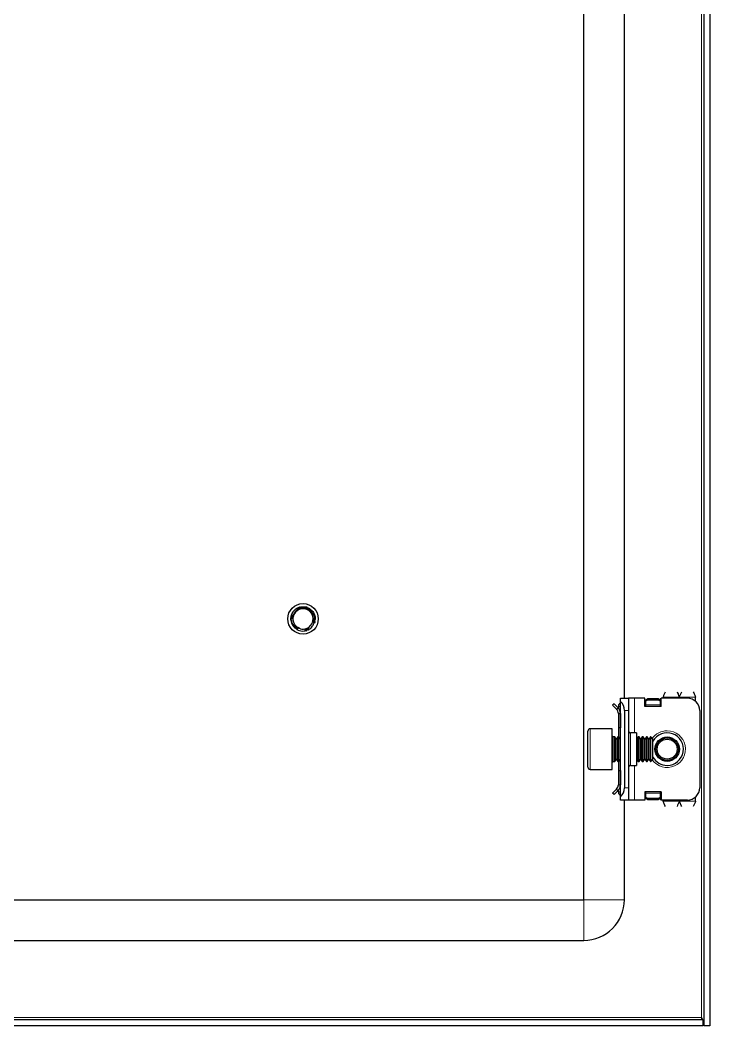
# Model space of a CAD drawing. Header units: millimetres. Extents: x 162 to 1298, y -979 to 1409.
# Drawn here: x 1128.6 to 1298.2, y -867 to -619.8 of the extents above; entities that cross this region are included whole.
import ezdxf

# ---------------------------------------------------------------- set-up
doc = ezdxf.new("R2010")
doc.units = ezdxf.units.MM

msp = doc.modelspace()

# ---------------------------------------------------------------- linework, layer by layer
at = {"color": 7, "linetype": 'Continuous', "lineweight": 25}
for p, q in [((1296.65, 1294.05), (1296.65, -866.95)), ((1298.15, 1294.05), (1298.15, -866.95)), ((1267.15, -835.95), (1267.15, 1263.05)), ((1277.15, -786.45), (1277.15, -111.45)), ((1195.32, -765.97), (1195.3, -766.01)), ((1195.37, -765.83), (1195.47, -765.65)), ((1195.38, -765.84), (1195.49, -765.65)), ((1195.89, -764.99), (1196.05, -764.86)), ((1197.55, -764.01), (1197.51, -764.02)), ((1198.69, -764), (1198.65, -763.99)), ((1198.87, -764.04), (1198.83, -764.03)), ((1199.05, -764.09), (1199.01, -764.08)), ((1199.23, -764.15), (1199.19, -764.13)), ((1199.59, -764.32), (1199.54, -764.29)), ((1199.59, -764.32), (1199.58, -764.42)), ((1199.59, -764.32), (1199.73, -764.43)), ((1199.76, -764.42), (1199.72, -764.39)), ((1199.93, -764.54), (1199.89, -764.51)), ((1199.93, -764.54), (1200.14, -764.72)), ((1200.1, -764.66), (1200.06, -764.63)), ((1200.24, -764.8), (1200.21, -764.77)), ((1200.38, -764.94), (1200.35, -764.91)), ((1200.97, -765.91), (1200.96, -765.9)), ((1201.03, -766.09), (1201.01, -766.05)), ((1195.15, -766.95), (1195.15, -766.95)), ((1195.16, -766.75), (1195.22, -766.44)), ((1195.16, -766.75), (1195.16, -766.8)), ((1195.18, -766.55), (1195.17, -766.6)), ((1195.21, -766.35), (1195.21, -766.39)), ((1195.26, -766.15), (1195.25, -766.2)), ((1195.86, -767.82), (1195.7, -767.41)), ((1201.07, -767.66), (1200.99, -767.89)), ((1201.02, -767.84), (1201.03, -767.8)), ((1201.07, -766.27), (1201.06, -766.22)), ((1201.07, -767.66), (1201.08, -767.61)), ((1201.11, -766.45), (1201.1, -766.41)), ((1201.11, -767.46), (1201.12, -767.41)), ((1201.14, -766.64), (1201.13, -766.6)), ((1201.15, -766.84), (1201.13, -767.08)), ((1201.14, -767.25), (1201.14, -767.2)), ((1201.15, -766.84), (1201.15, -766.79)), ((1201.15, -767.04), (1201.15, -766.99)), ((1195.99, -769.03), (1195.87, -768.9)), ((1195.88, -768.91), (1195.9, -768.93)), ((1195.99, -769.03), (1196.02, -769.07)), ((1196.13, -769.17), (1196.17, -769.2)), ((1196.29, -769.3), (1196.33, -769.33)), ((1196.46, -769.43), (1196.5, -769.45)), ((1197.96, -769.94), (1198.7, -769.88)), ((1198.84, -769.87), (1198.89, -769.86)), ((1199.03, -769.82), (1199.08, -769.8)), ((1199.23, -769.75), (1199.27, -769.73)), ((1199.6, -769.58), (1199.38, -769.66)), ((1199.42, -769.67), (1199.46, -769.65)), ((1199.78, -769.47), (1199.57, -769.59)), ((1199.6, -769.51), (1199.64, -769.55)), ((1199.6, -769.58), (1199.64, -769.55)), ((1274.59, -787.81), (1274.24, -788.17)), ((1275.21, -789.14), (1274.24, -788.17)), ((1275.57, -788.79), (1274.59, -787.81)), ((1275.95, -787.74), (1276.15, -787.54)), ((1276.15, -786.45), (1278.15, -786.45)), ((1276.15, -787.22), (1276.15, -786.45)), ((1276.15, -810.69), (1276.15, -787.22)), ((1278.15, -786.45), (1278.15, -789.45)), ((1279.65, -786.45), (1278.15, -786.45)), ((1282.15, -786.45), (1279.65, -786.45)), ((1282.15, -788.45), (1282.15, -786.45)), ((1282.4, -786.83), (1282.9, -786.48)), ((1282.9, -786.83), (1282.4, -787.18)), ((1282.4, -787.18), (1282.4, -786.83)), ((1282.4, -788.1), (1282.4, -787.18)), ((1282.4, -788.45), (1282.4, -788.1)), ((1282.9, -786.48), (1282.9, -786.83)), ((1282.9, -786.48), (1285.4, -786.48)), ((1282.9, -786.83), (1285.4, -786.83)), ((1285.4, -786.83), (1285.4, -786.48)), ((1285.4, -786.48), (1285.9, -786.83)), ((1285.9, -787.18), (1285.4, -786.83)), ((1285.9, -786.83), (1285.9, -787.18)), ((1285.9, -787.18), (1285.9, -788.1)), ((1285.9, -788.1), (1285.9, -788.45)), ((1285.95, -786.57), (1285.95, -788.45)), ((1286.15, -786.57), (1285.95, -786.57)), ((1286.15, -788.45), (1286.15, -786.45)), ((1292.65, -786.45), (1286.15, -786.45)), ((1286.65, -786.45), (1286.65, -786.2)), ((1294.65, -787.22), (1294.65, -786.2)), ((1275.21, -789.14), (1275.57, -788.79)), ((1275.65, -788.45), (1275.65, -788.85)), ((1275.65, -790.2), (1276.15, -790.2)), ((1275.65, -790.2), (1275.65, -793.7)), ((1276.15, -790.2), (1276.15, -793.7)), ((1277.15, -789.45), (1277.15, -808.45)), ((1278.15, -789.45), (1278.15, -808.45)), ((1286.15, -788.45), (1282.15, -788.45)), ((1295.65, -789.45), (1295.65, -808.45)), ((1268.15, -796.58), (1268.15, -794.55)), ((1274.15, -793.95), (1268.75, -793.95)), ((1274.15, -796.26), (1274.15, -793.95)), ((1276.15, -793.7), (1275.65, -793.7)), ((1275.65, -793.7), (1275.65, -795.95)), ((1280.15, -794.95), (1278.65, -794.95)), ((1280.15, -794.95), (1280.15, -802.95)), ((1268.15, -803.35), (1268.15, -796.58)), ((1274.15, -803.95), (1274.15, -796.26)), ((1274.76, -795.95), (1274.4, -795.95)), ((1275.15, -796.51), (1274.76, -795.95)), ((1274.76, -801.48), (1274.76, -795.95)), ((1275.54, -795.95), (1275.15, -796.51)), ((1275.15, -801.01), (1275.15, -796.51)), ((1275.76, -795.95), (1275.54, -795.95)), ((1275.54, -801.48), (1275.54, -795.95)), ((1276.15, -796.51), (1275.76, -795.95)), ((1275.76, -801.48), (1275.76, -795.95)), ((1280.54, -795.95), (1280.15, -796.51)), ((1280.76, -795.95), (1280.54, -795.95)), ((1280.54, -801.48), (1280.54, -795.95)), ((1281.15, -796.51), (1280.76, -795.95)), ((1280.76, -801.48), (1280.76, -795.95)), ((1281.54, -795.95), (1281.15, -796.51)), ((1281.15, -801.01), (1281.15, -796.51)), ((1281.76, -795.95), (1281.54, -795.95)), ((1281.54, -801.48), (1281.54, -795.95)), ((1282.15, -796.51), (1281.76, -795.95)), ((1281.76, -801.48), (1281.76, -795.95)), ((1282.54, -795.95), (1282.15, -796.51)), ((1282.15, -801.01), (1282.15, -796.51)), ((1282.76, -795.95), (1282.54, -795.95)), ((1282.54, -801.48), (1282.54, -795.95)), ((1283.15, -796.51), (1282.76, -795.95)), ((1282.76, -801.48), (1282.76, -795.95)), ((1283.54, -795.95), (1283.15, -796.51)), ((1283.15, -801.01), (1283.15, -796.51)), ((1283.6, -795.95), (1283.54, -795.95)), ((1283.54, -801.48), (1283.54, -795.95)), ((1284.15, -796.51), (1283.6, -795.95)), ((1283.6, -797.33), (1283.6, -795.95)), ((1283.6, -801.95), (1283.6, -797.33)), ((1284.15, -797.63), (1284.15, -796.51)), ((1284.15, -801.4), (1284.15, -797.63)), ((1274.4, -801.95), (1274.76, -801.95)), ((1274.76, -801.95), (1275.15, -801.4)), ((1274.76, -801.95), (1274.76, -801.48)), ((1275.15, -801.4), (1275.15, -801.01)), ((1275.15, -801.4), (1275.54, -801.95)), ((1275.54, -801.95), (1275.54, -801.48)), ((1275.54, -801.95), (1275.76, -801.95)), ((1275.65, -801.95), (1275.65, -804.2)), ((1275.76, -801.95), (1276.15, -801.4)), ((1275.76, -801.95), (1275.76, -801.48)), ((1278.65, -802.95), (1280.15, -802.95)), ((1280.15, -801.4), (1280.54, -801.95)), ((1280.54, -801.95), (1280.54, -801.48)), ((1280.54, -801.95), (1280.76, -801.95)), ((1280.76, -801.95), (1281.15, -801.4)), ((1280.76, -801.95), (1280.76, -801.48)), ((1281.15, -801.4), (1281.15, -801.01)), ((1281.15, -801.4), (1281.54, -801.95)), ((1281.54, -801.95), (1281.54, -801.48)), ((1281.54, -801.95), (1281.76, -801.95)), ((1281.76, -801.95), (1282.15, -801.4)), ((1281.76, -801.95), (1281.76, -801.48)), ((1282.15, -801.4), (1282.15, -801.01)), ((1282.15, -801.4), (1282.54, -801.95)), ((1282.54, -801.95), (1282.54, -801.48)), ((1282.54, -801.95), (1282.76, -801.95)), ((1282.76, -801.95), (1283.15, -801.4)), ((1282.76, -801.95), (1282.76, -801.48)), ((1283.15, -801.4), (1283.15, -801.01)), ((1283.15, -801.4), (1283.54, -801.95)), ((1283.54, -801.95), (1283.54, -801.48)), ((1283.54, -801.95), (1283.6, -801.95)), ((1283.6, -801.95), (1284.15, -801.4)), ((1268.75, -803.95), (1274.15, -803.95)), ((1275.65, -804.2), (1276.15, -804.2)), ((1275.65, -804.2), (1275.65, -807.7)), ((1276.15, -804.2), (1276.15, -807.7)), ((1275.65, -807.7), (1276.15, -807.7)), ((1275.21, -808.76), (1274.24, -809.74)), ((1274.59, -810.09), (1274.24, -809.74)), ((1275.57, -809.12), (1274.59, -810.09)), ((1275.21, -808.76), (1275.57, -809.12)), ((1275.65, -809.45), (1275.65, -808.99)), ((1276.15, -810.37), (1275.95, -810.16)), ((1278.15, -808.45), (1278.15, -811.45)), ((1286.15, -809.45), (1282.15, -809.45)), ((1282.15, -809.45), (1282.15, -811.45)), ((1282.4, -809.8), (1282.4, -809.45)), ((1282.4, -810.72), (1282.4, -809.8)), ((1285.9, -809.45), (1285.9, -809.8)), ((1285.9, -809.8), (1285.9, -810.72)), ((1285.95, -809.45), (1285.95, -811.33)), ((1286.15, -809.45), (1286.15, -811.45)), ((1276.15, -811.45), (1276.15, -810.69)), ((1278.15, -811.45), (1276.15, -811.45)), ((1277.15, -835.95), (1277.15, -811.45)), ((1279.65, -811.45), (1278.15, -811.45)), ((1282.15, -811.45), (1279.65, -811.45)), ((1282.4, -810.72), (1282.9, -811.07)), ((1282.4, -811.07), (1282.4, -810.72)), ((1282.9, -811.43), (1282.4, -811.07)), ((1285.4, -811.07), (1282.9, -811.07)), ((1282.9, -811.07), (1282.9, -811.43)), ((1285.4, -811.43), (1282.9, -811.43)), ((1285.4, -811.07), (1285.9, -810.72)), ((1285.4, -811.43), (1285.4, -811.07)), ((1285.9, -811.07), (1285.4, -811.43)), ((1285.9, -810.72), (1285.9, -811.07)), ((1285.95, -811.33), (1286.15, -811.33)), ((1292.65, -811.45), (1286.15, -811.45)), ((1286.65, -811.7), (1286.65, -811.45)), ((1294.65, -811.7), (1294.65, -810.69)), ((983.15, -835.95), (1267.15, -835.95)), ((983.15, -845.95), (1267.15, -845.95)), ((1296.05, -864.85), (1296.3, -865.45)), ((1296.45, -865.45), (953.85, -865.45)), ((1296.45, -866.95), (953.85, -866.95)), ((1296.45, -865.45), (1296.45, -866.95)), ((1298.15, -866.95), (1296.65, -866.95))]:
    msp.add_line(p, q, dxfattribs=at)
at = {"color": 8, "linetype": 'Continuous', "lineweight": 18}
for p, q in [((1296.05, 1291.95), (1296.05, -864.85)), ((1276.15, -787.95), (1275.95, -787.74)), ((1279.65, -786.45), (1279.65, -794.95)), ((1285.9, -788.1), (1282.4, -788.1)), ((1286.65, -786.2), (1290.65, -786.2)), ((1294.65, -786.2), (1290.65, -786.2)), ((1276.15, -788.45), (1275.65, -788.45)), ((1278.15, -789.45), (1277.15, -789.45)), ((1268.75, -793.95), (1268.75, -796.26)), ((1278.65, -794.95), (1278.65, -802.95)), ((1268.75, -796.26), (1268.75, -803.95)), ((1274.4, -795.95), (1274.4, -801.95)), ((1279.65, -802.95), (1279.65, -811.45)), ((1276.15, -809.45), (1275.65, -809.45)), ((1276.15, -809.95), (1275.95, -810.16)), ((1277.15, -808.45), (1278.15, -808.45)), ((1282.4, -809.8), (1285.9, -809.8)), ((1290.65, -811.7), (1286.65, -811.7)), ((1294.65, -811.7), (1290.65, -811.7)), ((1267.15, -835.95), (1267.15, -845.95)), ((1267.15, -835.95), (1277.15, -835.95)), ((1296.05, -864.85), (954.25, -864.85))]:
    msp.add_line(p, q, dxfattribs=at)
at = {"color": 7, "linetype": 'Continuous', "lineweight": 25}
for centre, radius in [((1198.15, -766.95), 3.75), ((1287.65, -798.95), 3), ((1287.65, -798.95), 2.76), ((1287.65, -798.95), 2.45)]:
    msp.add_circle(centre, radius, dxfattribs=at)
for centre, radius, start, end in [((1198.15, -766.95), 2.5, 108.5944, 168.5944), ((1198.15, -766.95), 2.5, 48.5944, 108.5944), ((1198.15, -766.95), 2.5, 348.5944, 48.5944), ((1198.15, -766.95), 3, 180, 220.7437), ((1198.15, -766.95), 2.5, 168.5944, 190.5165), ((1198.15, -766.95), 2.5, 288.5944, 348.5944), ((1198.15, -766.95), 3, 239.9286, 266.2193), ((1198.15, -766.95), 2.5, 255.8881, 288.5944), ((1276.65, -788.45), 1, 135, 180), ((1274.15, -789.45), 3, 360, 48.1897), ((1292.65, -789.45), 3, 0, 90), ((1268.75, -794.55), 0.6, 90, 180), ((1274.4, -795.7), 0.25, 180, 270), ((1278.65, -794.45), 0.5, 180, 270), ((1287.65, -798.95), 4, 270, 151.045), ((1274.4, -802.2), 0.25, 90, 180), ((1278.65, -803.45), 0.5, 90, 180), ((1287.65, -798.95), 4, 208.955, 270), ((1268.75, -803.35), 0.6, 180, 270), ((1276.65, -809.45), 1, 180, 225), ((1274.15, -808.45), 3, 311.8103, 360), ((1292.65, -808.45), 3, 270, 0), ((1267.15, -835.95), 10, 270, 0)]:
    msp.add_arc(centre, radius, start, end, dxfattribs=at)
at = {"color": 8, "linetype": 'Continuous', "lineweight": 18}
for start, end in [(215.4622, 90), (90, 144.5378)]:
    msp.add_arc((1287.65, -798.95), 4.5, start, end, dxfattribs=at)
at = {"color": 7, "linetype": 'Continuous', "lineweight": 25}
for points, knots in [([(1195.68, -766.31), (1195.67, -766.3), (1195.65, -766.26), (1195.6, -766.19), (1195.53, -766.12), (1195.45, -766.07), (1195.38, -766.03), (1195.33, -766.02), (1195.3, -766.01)], [0, 0, 0, 0, 0.076151, 0.276704, 0.47712, 0.677473, 0.837574, 1, 1, 1, 1]), ([(1195.32, -765.97), (1195.53, -765.55), (1195.84, -764.9), (1196.43, -764.5), (1196.63, -764.37)], [0, 0, 0, 0, 0.657042, 1, 1, 1, 1]), ([(1195.32, -765.97), (1195.35, -765.97), (1195.4, -765.98), (1195.48, -766.01), (1195.55, -766.05), (1195.61, -766.11), (1195.66, -766.17), (1195.69, -766.23), (1195.71, -766.28), (1195.71, -766.32), (1195.71, -766.33)], [0, 0, 0, 0, 0.154027, 0.307095, 0.452862, 0.590123, 0.718565, 0.838856, 0.95247, 1, 1, 1, 1]), ([(1195.39, -765.84), (1195.41, -765.78), (1195.44, -765.65), (1195.5, -765.54), (1195.54, -765.48)], [0, 0, 0, 0, 0.462482, 1, 1, 1, 1]), ([(1195.52, -765.56), (1195.55, -765.49), (1195.69, -765.15), (1196, -764.83), (1196.28, -764.61), (1196.32, -764.57)], [0, 0, 0, 0, 0.17549, 0.867074, 1, 1, 1, 1]), ([(1195.6, -765.43), (1195.62, -765.38), (1195.73, -765.08), (1195.97, -764.87), (1196.18, -764.7)], [0, 0, 0, 0, 0.171865, 1, 1, 1, 1]), ([(1196.99, -764.59), (1196.93, -764.63), (1196.61, -764.81), (1196.11, -765.28), (1195.81, -765.86), (1195.72, -766.2), (1195.7, -766.26)], [0, 0, 0, 0, 0.104785, 0.513079, 0.918136, 1, 1, 1, 1]), ([(1195.89, -764.99), (1195.88, -764.99), (1195.87, -765.01), (1195.85, -765.03), (1195.84, -765.04)], [0, 0, 0, 0, 0.296796, 1, 1, 1, 1]), ([(1196.01, -764.85), (1196.01, -764.86), (1196, -764.87), (1195.99, -764.88), (1195.98, -764.88)], [0, 0, 0, 0, 0.4842322, 1, 1, 1, 1]), ([(1196.15, -764.72), (1196.14, -764.73), (1196.13, -764.74), (1196.12, -764.75), (1196.11, -764.75)], [0, 0, 0, 0, 0.485158, 1, 1, 1, 1]), ([(1196.29, -764.6), (1196.28, -764.6), (1196.27, -764.61), (1196.26, -764.62), (1196.25, -764.63)], [0, 0, 0, 0, 0.4845464, 1, 1, 1, 1]), ([(1196.45, -764.48), (1196.44, -764.49), (1196.43, -764.5), (1196.41, -764.51), (1196.41, -764.51)], [0, 0, 0, 0, 0.4826873, 1, 1, 1, 1]), ([(1196.45, -764.48), (1196.46, -764.48), (1196.51, -764.44), (1196.56, -764.42), (1196.61, -764.4)], [0, 0, 0, 0, 0.230751, 1, 1, 1, 1]), ([(1196.62, -764.37), (1196.61, -764.38), (1196.6, -764.39), (1196.58, -764.4), (1196.57, -764.4)], [0, 0, 0, 0, 0.4801941, 1, 1, 1, 1]), ([(1196.62, -764.37), (1196.65, -764.39), (1196.71, -764.43), (1196.78, -764.5), (1196.81, -764.55), (1196.83, -764.57)], [0, 0, 0, 0, 0.362858, 0.693435, 1, 1, 1, 1]), ([(1196.98, -764.64), (1196.96, -764.63), (1196.92, -764.62), (1196.86, -764.59), (1196.78, -764.54), (1196.69, -764.47), (1196.65, -764.41), (1196.63, -764.37)], [0, 0, 0, 0, 0.084477, 0.253367, 0.470159, 0.686909, 1, 1, 1, 1]), ([(1196.8, -764.28), (1196.79, -764.28), (1196.77, -764.29), (1196.76, -764.29), (1196.75, -764.3)], [0, 0, 0, 0, 0.477867, 1, 1, 1, 1]), ([(1196.91, -764.58), (1196.91, -764.56), (1196.9, -764.51), (1196.86, -764.44), (1196.81, -764.36), (1196.77, -764.32), (1196.75, -764.3)], [0, 0, 0, 0, 0.154183, 0.462567, 0.728091, 1, 1, 1, 1]), ([(1196.8, -764.28), (1196.83, -764.3), (1196.88, -764.34), (1196.95, -764.41), (1196.99, -764.49), (1197.02, -764.55), (1197.03, -764.59), (1197.03, -764.6)], [0, 0, 0, 0, 0.260762, 0.494805, 0.723794, 0.94279, 1, 1, 1, 1]), ([(1196.98, -764.19), (1196.98, -764.19), (1196.96, -764.2), (1196.95, -764.2), (1196.94, -764.21)], [0, 0, 0, 0, 0.4764859, 1, 1, 1, 1]), ([(1197.07, -764.6), (1197.07, -764.59), (1197.08, -764.53), (1197.07, -764.45), (1197.04, -764.36), (1196.99, -764.28), (1196.96, -764.23), (1196.94, -764.21)], [0, 0, 0, 0, 0.114393, 0.350182, 0.585971, 0.790611, 1, 1, 1, 1]), ([(1196.98, -764.19), (1197, -764.18), (1197.06, -764.15), (1197.13, -764.14), (1197.18, -764.13)], [0, 0, 0, 0, 0.301025, 1, 1, 1, 1]), ([(1196.98, -764.19), (1197.01, -764.21), (1197.06, -764.26), (1197.12, -764.34), (1197.16, -764.42), (1197.18, -764.5), (1197.19, -764.57), (1197.18, -764.6), (1197.18, -764.61)], [0, 0, 0, 0, 0.218347, 0.41099, 0.598711, 0.777744, 0.945667, 1, 1, 1, 1]), ([(1197.36, -764.58), (1197.34, -764.59), (1197.29, -764.6), (1197.22, -764.61), (1197.12, -764.61), (1197.05, -764.6), (1197.01, -764.59), (1196.99, -764.59)], [0, 0, 0, 0, 0.099011, 0.388276, 0.61301, 0.895384, 1, 1, 1, 1]), ([(1197.18, -764.11), (1197.17, -764.12), (1197.15, -764.12), (1197.14, -764.13), (1197.13, -764.13)], [0, 0, 0, 0, 0.476579, 1, 1, 1, 1]), ([(1197.21, -764.61), (1197.21, -764.61), (1197.22, -764.57), (1197.23, -764.5), (1197.23, -764.4), (1197.21, -764.3), (1197.18, -764.21), (1197.15, -764.16), (1197.13, -764.13)], [0, 0, 0, 0, 0.019058, 0.219488, 0.419831, 0.620151, 0.807785, 1, 1, 1, 1]), ([(1197.18, -764.11), (1197.2, -764.14), (1197.25, -764.19), (1197.29, -764.28), (1197.32, -764.36), (1197.33, -764.44), (1197.32, -764.51), (1197.31, -764.55), (1197.3, -764.57)], [0, 0, 0, 0, 0.213002, 0.396975, 0.575181, 0.744364, 0.902779, 1, 1, 1, 1]), ([(1197.37, -764.06), (1197.36, -764.06), (1197.35, -764.06), (1197.33, -764.07), (1197.32, -764.07)], [0, 0, 0, 0, 0.478977, 1, 1, 1, 1]), ([(1197.33, -764.57), (1197.34, -764.54), (1197.36, -764.49), (1197.38, -764.4), (1197.38, -764.31), (1197.38, -764.2), (1197.34, -764.12), (1197.32, -764.07)], [0, 0, 0, 0, 0.147065, 0.321231, 0.495346, 0.669443, 1, 1, 1, 1]), ([(1197.62, -764.35), (1197.61, -764.36), (1197.59, -764.41), (1197.53, -764.49), (1197.44, -764.55), (1197.38, -764.57), (1197.36, -764.58)], [0, 0, 0, 0, 0.153621, 0.528305, 0.811762, 1, 1, 1, 1]), ([(1197.37, -764.06), (1197.39, -764.09), (1197.42, -764.14), (1197.45, -764.23), (1197.47, -764.31), (1197.46, -764.39), (1197.45, -764.47), (1197.42, -764.52), (1197.4, -764.56), (1197.39, -764.57)], [0, 0, 0, 0, 0.195461, 0.359649, 0.517607, 0.666788, 0.806268, 0.936243, 1, 1, 1, 1]), ([(1197.44, -764.51), (1197.44, -764.51), (1197.48, -764.47), (1197.51, -764.39), (1197.53, -764.27), (1197.54, -764.18), (1197.53, -764.1), (1197.52, -764.05), (1197.51, -764.02)], [0, 0, 0, 0, 0.0013127, 0.3095816, 0.4937306, 0.6778354, 0.8376628, 1, 1, 1, 1]), ([(1197.55, -764.01), (1197.57, -764.04), (1197.59, -764.09), (1197.61, -764.18), (1197.61, -764.26), (1197.59, -764.33), (1197.56, -764.42), (1197.51, -764.48), (1197.48, -764.52)], [0, 0, 0, 0, 0.162579, 0.32416, 0.478216, 0.623372, 0.759205, 1, 1, 1, 1]), ([(1197.48, -764.52), (1197.5, -764.5), (1197.55, -764.46), (1197.59, -764.4), (1197.62, -764.36), (1197.62, -764.35)], [0, 0, 0, 0, 0.41332, 0.833507, 1, 1, 1, 1]), ([(1197.51, -764.03), (1197.53, -764.02), (1197.65, -763.98), (1197.78, -763.97), (1197.89, -763.96)], [0, 0, 0, 0, 0.169871, 1, 1, 1, 1]), ([(1197.55, -764.01), (1197.58, -764.01), (1197.91, -763.94), (1198.54, -763.93), (1199.2, -764.12), (1199.54, -764.29), (1199.6, -764.32)], [0, 0, 0, 0, 0.044285, 0.46488, 0.894202, 1, 1, 1, 1]), ([(1199.6, -764.63), (1199.54, -764.6), (1199.21, -764.42), (1198.54, -764.24), (1197.92, -764.28), (1197.62, -764.35), (1197.62, -764.35)], [0, 0, 0, 0, 0.102158, 0.551599, 0.99962, 1, 1, 1, 1]), ([(1197.99, -763.98), (1198.05, -763.97), (1198.22, -763.94), (1198.39, -763.96), (1198.5, -763.97)], [0, 0, 0, 0, 0.399625, 1, 1, 1, 1]), ([(1198.65, -764.01), (1198.7, -764.01), (1198.85, -764.02), (1198.99, -764.07), (1199.09, -764.1)], [0, 0, 0, 0, 0.3533163, 1, 1, 1, 1]), ([(1199.52, -764.61), (1199.52, -764.6), (1199.52, -764.57), (1199.53, -764.5), (1199.55, -764.41), (1199.59, -764.35), (1199.6, -764.32)], [0, 0, 0, 0, 0.058255, 0.305509, 0.64716, 1, 1, 1, 1]), ([(1199.6, -764.63), (1199.62, -764.61), (1199.66, -764.56), (1199.7, -764.48), (1199.71, -764.42), (1199.72, -764.39)], [0, 0, 0, 0, 0.3515094, 0.6718605, 1, 1, 1, 1]), ([(1199.81, -765.08), (1199.8, -765.07), (1199.76, -765.03), (1199.71, -764.97), (1199.66, -764.89), (1199.63, -764.8), (1199.61, -764.71), (1199.6, -764.66), (1199.6, -764.63)], [0, 0, 0, 0, 0.066273, 0.267344, 0.423096, 0.618734, 0.814089, 1, 1, 1, 1]), ([(1199.76, -764.42), (1199.76, -764.46), (1199.75, -764.52), (1199.72, -764.62), (1199.68, -764.7), (1199.64, -764.75), (1199.62, -764.77), (1199.62, -764.77)], [0, 0, 0, 0, 0.275174, 0.522846, 0.765225, 0.99702, 1, 1, 1, 1]), ([(1199.64, -764.82), (1199.65, -764.81), (1199.69, -764.79), (1199.75, -764.74), (1199.82, -764.67), (1199.86, -764.59), (1199.88, -764.53), (1199.89, -764.51)], [0, 0, 0, 0, 0.084965, 0.329338, 0.573716, 0.784411, 1, 1, 1, 1]), ([(1199.93, -764.54), (1199.93, -764.57), (1199.92, -764.64), (1199.88, -764.73), (1199.83, -764.81), (1199.76, -764.86), (1199.72, -764.9), (1199.69, -764.91), (1199.68, -764.92)], [0, 0, 0, 0, 0.222831, 0.420099, 0.612409, 0.79585, 0.967895, 1, 1, 1, 1]), ([(1199.7, -764.94), (1199.7, -764.94), (1199.73, -764.94), (1199.8, -764.91), (1199.88, -764.85), (1199.96, -764.79), (1200.02, -764.72), (1200.04, -764.66), (1200.06, -764.63)], [0, 0, 0, 0, 0.0026927, 0.2082095, 0.4136415, 0.6190567, 0.807274, 1, 1, 1, 1]), ([(1200.1, -764.66), (1200.08, -764.7), (1200.07, -764.76), (1200.02, -764.85), (1199.96, -764.91), (1199.89, -764.96), (1199.84, -765), (1199.8, -765), (1199.79, -765.01)], [0, 0, 0, 0, 0.219212, 0.409339, 0.593597, 0.768568, 0.932394, 1, 1, 1, 1]), ([(1199.8, -765.03), (1199.83, -765.02), (1199.9, -765.01), (1199.99, -764.97), (1200.07, -764.92), (1200.15, -764.85), (1200.19, -764.8), (1200.21, -764.77)], [0, 0, 0, 0, 0.190996, 0.383798, 0.576553, 0.78528, 1, 1, 1, 1]), ([(1200.25, -765.16), (1200.25, -765.16), (1200.22, -765.17), (1200.17, -765.19), (1200.08, -765.2), (1199.98, -765.18), (1199.88, -765.13), (1199.83, -765.09), (1199.81, -765.08)], [0, 0, 0, 0, 0.045866, 0.230744, 0.387461, 0.658246, 0.861978, 1, 1, 1, 1]), ([(1200.24, -764.8), (1200.23, -764.83), (1200.2, -764.89), (1200.14, -764.97), (1200.08, -765.02), (1200.01, -765.06), (1199.94, -765.09), (1199.89, -765.09), (1199.87, -765.09)], [0, 0, 0, 0, 0.211659, 0.390361, 0.562352, 0.724819, 0.876696, 1, 1, 1, 1]), ([(1199.89, -765.11), (1199.9, -765.11), (1199.96, -765.11), (1200.06, -765.09), (1200.17, -765.05), (1200.26, -764.99), (1200.32, -764.94), (1200.35, -764.91)], [0, 0, 0, 0, 0.046579, 0.362688, 0.551736, 0.740753, 1, 1, 1, 1]), ([(1199.89, -765.14), (1199.92, -765.15), (1199.98, -765.17), (1200.08, -765.18), (1200.17, -765.18), (1200.23, -765.16), (1200.25, -765.16)], [0, 0, 0, 0, 0.251795, 0.502165, 0.752314, 1, 1, 1, 1]), ([(1200.38, -764.94), (1200.36, -764.96), (1200.33, -765.01), (1200.27, -765.07), (1200.2, -765.12), (1200.12, -765.14), (1200.05, -765.16), (1199.99, -765.16), (1199.95, -765.15), (1199.93, -765.15)], [0, 0, 0, 0, 0.169226, 0.337427, 0.497935, 0.649179, 0.790582, 0.922688, 1, 1, 1, 1]), ([(1200.99, -766.99), (1200.99, -766.92), (1200.97, -766.52), (1200.79, -765.85), (1200.42, -765.38), (1200.25, -765.16)], [0, 0, 0, 0, 0.108003, 0.585763, 1, 1, 1, 1]), ([(1200.38, -764.94), (1200.5, -765.09), (1200.78, -765.44), (1201.07, -766.1), (1201.13, -766.61), (1201.15, -766.86)], [0, 0, 0, 0, 0.274163, 0.639603, 1, 1, 1, 1]), ([(1200.46, -765.07), (1200.5, -765.11), (1200.64, -765.24), (1200.74, -765.42), (1200.8, -765.54)], [0, 0, 0, 0, 0.288707, 1, 1, 1, 1]), ([(1200.84, -765.65), (1200.86, -765.68), (1200.95, -765.82), (1201, -765.98), (1201.03, -766.11)], [0, 0, 0, 0, 0.192577, 1, 1, 1, 1]), ([(1195.64, -766.66), (1195.64, -766.68), (1195.62, -766.71), (1195.58, -766.76), (1195.53, -766.81), (1195.46, -766.86), (1195.38, -766.91), (1195.3, -766.93), (1195.22, -766.95), (1195.18, -766.95), (1195.15, -766.95)], [0, 0, 0, 0, 0.060221, 0.18113, 0.301988, 0.42281, 0.589437, 0.75603, 0.87711, 1, 1, 1, 1]), ([(1195.15, -766.96), (1195.15, -766.91), (1195.15, -766.83), (1195.17, -766.76), (1195.17, -766.73)], [0, 0, 0, 0, 0.659859, 1, 1, 1, 1]), ([(1195.15, -766.96), (1195.18, -766.94), (1195.25, -766.91), (1195.34, -766.88), (1195.4, -766.88), (1195.43, -766.88)], [0, 0, 0, 0, 0.371226, 0.708872, 1, 1, 1, 1]), ([(1196.08, -768.73), (1196.06, -768.71), (1195.81, -768.49), (1195.47, -768.03), (1195.23, -767.42), (1195.17, -767.07), (1195.15, -766.95)], [0, 0, 0, 0, 0.050685, 0.485619, 0.826643, 1, 1, 1, 1]), ([(1195.16, -766.75), (1195.19, -766.74), (1195.26, -766.71), (1195.35, -766.69), (1195.44, -766.69), (1195.53, -766.71), (1195.57, -766.73), (1195.6, -766.74)], [0, 0, 0, 0, 0.235039, 0.445532, 0.651268, 0.847853, 1, 1, 1, 1]), ([(1195.51, -766.82), (1195.48, -766.81), (1195.42, -766.79), (1195.33, -766.78), (1195.24, -766.78), (1195.19, -766.8), (1195.16, -766.8)], [0, 0, 0, 0, 0.237597, 0.516729, 0.755527, 1, 1, 1, 1]), ([(1195.62, -766.71), (1195.59, -766.69), (1195.54, -766.65), (1195.45, -766.61), (1195.35, -766.59), (1195.26, -766.58), (1195.2, -766.59), (1195.17, -766.6)], [0, 0, 0, 0, 0.189173, 0.404697, 0.62022, 0.807935, 1, 1, 1, 1]), ([(1195.18, -766.55), (1195.21, -766.54), (1195.28, -766.52), (1195.38, -766.51), (1195.47, -766.52), (1195.55, -766.54), (1195.61, -766.57), (1195.64, -766.6), (1195.65, -766.61)], [0, 0, 0, 0, 0.214065, 0.402363, 0.585629, 0.760234, 0.923894, 1, 1, 1, 1]), ([(1195.21, -766.35), (1195.22, -766.29), (1195.24, -766.21), (1195.27, -766.14), (1195.28, -766.12)], [0, 0, 0, 0, 0.6579883, 1, 1, 1, 1]), ([(1195.21, -766.35), (1195.25, -766.34), (1195.32, -766.33), (1195.41, -766.33), (1195.5, -766.35), (1195.57, -766.39), (1195.63, -766.43), (1195.66, -766.47), (1195.68, -766.48)], [0, 0, 0, 0, 0.208898, 0.388587, 0.562428, 0.727295, 0.881578, 1, 1, 1, 1]), ([(1195.67, -766.6), (1195.67, -766.59), (1195.64, -766.55), (1195.57, -766.5), (1195.49, -766.45), (1195.4, -766.41), (1195.3, -766.39), (1195.24, -766.39), (1195.21, -766.39)], [0, 0, 0, 0, 0.069872, 0.258455, 0.446951, 0.635422, 0.81547, 1, 1, 1, 1]), ([(1195.68, -766.45), (1195.67, -766.43), (1195.63, -766.39), (1195.57, -766.33), (1195.5, -766.28), (1195.42, -766.24), (1195.34, -766.21), (1195.28, -766.2), (1195.25, -766.2)], [0, 0, 0, 0, 0.137266, 0.30795, 0.478578, 0.649185, 0.822833, 1, 1, 1, 1]), ([(1195.26, -766.15), (1195.29, -766.15), (1195.35, -766.15), (1195.44, -766.16), (1195.52, -766.19), (1195.59, -766.24), (1195.64, -766.29), (1195.68, -766.34), (1195.7, -766.38), (1195.71, -766.4)], [0, 0, 0, 0, 0.165667, 0.330522, 0.488809, 0.638525, 0.778629, 0.909213, 1, 1, 1, 1]), ([(1195.64, -766.62), (1195.64, -766.73), (1195.62, -766.99), (1195.67, -767.25), (1195.7, -767.41)], [0, 0, 0, 0, 0.408521, 1, 1, 1, 1]), ([(1195.7, -766.46), (1195.7, -766.47), (1195.69, -766.51), (1195.67, -766.57), (1195.65, -766.61), (1195.64, -766.62)], [0, 0, 0, 0, 0.157682, 0.8030401, 1, 1, 1, 1]), ([(1195.7, -766.26), (1195.71, -766.3), (1195.72, -766.36), (1195.71, -766.43), (1195.7, -766.46)], [0, 0, 0, 0, 0.544473, 1, 1, 1, 1]), ([(1197.15, -769.18), (1197.07, -769.15), (1196.75, -768.99), (1196.24, -768.57), (1195.99, -768.07), (1195.86, -767.82)], [0, 0, 0, 0, 0.130652, 0.560007, 1, 1, 1, 1]), ([(1199.62, -769.5), (1199.69, -769.45), (1200.04, -769.22), (1200.53, -768.72), (1200.75, -768.16), (1200.85, -767.92)], [0, 0, 0, 0, 0.128781, 0.613629, 1, 1, 1, 1]), ([(1200.85, -767.92), (1200.85, -767.92), (1200.82, -767.91), (1200.77, -767.88), (1200.71, -767.83), (1200.66, -767.78), (1200.62, -767.7), (1200.59, -767.6), (1200.59, -767.5), (1200.6, -767.45), (1200.6, -767.45)], [0, 0, 0, 0, 0.022761, 0.192243, 0.346896, 0.477535, 0.588677, 0.783334, 0.968624, 1, 1, 1, 1]), ([(1200.59, -767.52), (1200.59, -767.55), (1200.6, -767.61), (1200.64, -767.7), (1200.69, -767.77), (1200.75, -767.84), (1200.81, -767.89), (1200.84, -767.91), (1200.85, -767.92)], [0, 0, 0, 0, 0.182737, 0.363423, 0.543947, 0.724373, 0.904747, 1, 1, 1, 1]), ([(1201.02, -767.84), (1200.99, -767.84), (1200.93, -767.84), (1200.85, -767.82), (1200.77, -767.78), (1200.71, -767.73), (1200.66, -767.68), (1200.62, -767.61), (1200.6, -767.57), (1200.59, -767.54), (1200.59, -767.54)], [0, 0, 0, 0, 0.159812, 0.318711, 0.470648, 0.614013, 0.748131, 0.873387, 0.991083, 1, 1, 1, 1]), ([(1200.6, -767.45), (1200.61, -767.42), (1200.63, -767.34), (1200.69, -767.24), (1200.75, -767.15), (1200.82, -767.09), (1200.89, -767.04), (1200.95, -767.01), (1200.98, -766.99), (1200.99, -766.99)], [0, 0, 0, 0, 0.125166, 0.336769, 0.488675, 0.640371, 0.791962, 0.943503, 1, 1, 1, 1]), ([(1200.61, -767.49), (1200.62, -767.51), (1200.64, -767.55), (1200.7, -767.62), (1200.77, -767.69), (1200.86, -767.74), (1200.94, -767.78), (1201, -767.79), (1201.03, -767.8)], [0, 0, 0, 0, 0.1126873, 0.2669781, 0.4643321, 0.6616074, 0.8291568, 1, 1, 1, 1]), ([(1201.07, -767.66), (1201.03, -767.66), (1200.97, -767.67), (1200.87, -767.65), (1200.79, -767.63), (1200.72, -767.59), (1200.66, -767.54), (1200.63, -767.5), (1200.62, -767.48)], [0, 0, 0, 0, 0.207037, 0.38272, 0.55212, 0.712365, 0.86221, 1, 1, 1, 1]), ([(1201.11, -767.46), (1201.08, -767.47), (1201.01, -767.48), (1200.91, -767.48), (1200.83, -767.47), (1200.75, -767.44), (1200.68, -767.4), (1200.65, -767.37), (1200.63, -767.35)], [0, 0, 0, 0, 0.205811, 0.38496, 0.558827, 0.724121, 0.878934, 1, 1, 1, 1]), ([(1200.65, -767.4), (1200.67, -767.42), (1200.71, -767.47), (1200.79, -767.53), (1200.88, -767.57), (1200.98, -767.6), (1201.05, -767.61), (1201.08, -767.61)], [0, 0, 0, 0, 0.183111, 0.381533, 0.579913, 0.787111, 1, 1, 1, 1]), ([(1200.68, -767.27), (1200.7, -767.29), (1200.75, -767.33), (1200.84, -767.37), (1200.93, -767.4), (1201.03, -767.42), (1201.09, -767.41), (1201.12, -767.41)], [0, 0, 0, 0, 0.19243, 0.403622, 0.614801, 0.805152, 1, 1, 1, 1]), ([(1201.14, -767.25), (1201.1, -767.26), (1201.04, -767.29), (1200.94, -767.3), (1200.85, -767.3), (1200.77, -767.28), (1200.71, -767.26), (1200.69, -767.24), (1200.69, -767.24)], [0, 0, 0, 0, 0.227908, 0.430276, 0.627707, 0.816134, 0.99284, 1, 1, 1, 1]), ([(1200.76, -767.15), (1200.76, -767.15), (1200.8, -767.18), (1200.87, -767.2), (1200.96, -767.22), (1201.06, -767.22), (1201.11, -767.21), (1201.14, -767.2)], [0, 0, 0, 0, 0.0501556, 0.3045132, 0.5588802, 0.7769031, 1, 1, 1, 1]), ([(1201.15, -767.04), (1201.12, -767.06), (1201.06, -767.09), (1200.96, -767.11), (1200.88, -767.12), (1200.82, -767.11), (1200.8, -767.11)], [0, 0, 0, 0, 0.293779, 0.558982, 0.818494, 1, 1, 1, 1]), ([(1200.93, -767.02), (1200.95, -767.02), (1200.99, -767.03), (1201.07, -767.02), (1201.12, -767), (1201.15, -766.99)], [0, 0, 0, 0, 0.236131, 0.613435, 1, 1, 1, 1]), ([(1201.03, -767.78), (1201.02, -767.81), (1201.02, -767.87), (1200.99, -767.92), (1200.97, -767.96)], [0, 0, 0, 0, 0.405617, 1, 1, 1, 1]), ([(1201.04, -766.21), (1201.06, -766.25), (1201.12, -766.4), (1201.13, -766.56), (1201.14, -766.68)], [0, 0, 0, 0, 0.28291, 1, 1, 1, 1]), ([(1195.88, -768.91), (1195.9, -768.89), (1195.93, -768.84), (1195.99, -768.78), (1196.05, -768.75), (1196.08, -768.74), (1196.08, -768.73)], [0, 0, 0, 0, 0.315056, 0.630194, 0.945514, 1, 1, 1, 1]), ([(1196.44, -768.78), (1196.41, -768.77), (1196.35, -768.76), (1196.27, -768.76), (1196.19, -768.77), (1196.11, -768.79), (1196, -768.84), (1195.93, -768.89), (1195.9, -768.93)], [0, 0, 0, 0, 0.149407, 0.278563, 0.407661, 0.536722, 0.727045, 1, 1, 1, 1]), ([(1195.99, -769.03), (1196.01, -769.01), (1196.04, -768.95), (1196.1, -768.89), (1196.16, -768.84), (1196.23, -768.8), (1196.31, -768.78), (1196.38, -768.77), (1196.43, -768.78), (1196.46, -768.79)], [0, 0, 0, 0, 0.159446, 0.318034, 0.469983, 0.61348, 0.747649, 0.872856, 1, 1, 1, 1]), ([(1196.51, -768.83), (1196.5, -768.83), (1196.47, -768.83), (1196.4, -768.84), (1196.32, -768.86), (1196.23, -768.89), (1196.16, -768.93), (1196.08, -768.99), (1196.05, -769.04), (1196.02, -769.07)], [0, 0, 0, 0, 0.018281, 0.175639, 0.332896, 0.490097, 0.647274, 0.821632, 1, 1, 1, 1]), ([(1196.08, -768.73), (1196.1, -768.73), (1196.14, -768.72), (1196.23, -768.71), (1196.33, -768.72), (1196.42, -768.76), (1196.5, -768.81), (1196.58, -768.9), (1196.65, -769.02), (1196.68, -769.1), (1196.69, -769.14)], [0, 0, 0, 0, 0.073646, 0.169563, 0.351373, 0.438893, 0.519676, 0.682906, 0.8512, 1, 1, 1, 1]), ([(1196.13, -769.17), (1196.15, -769.14), (1196.17, -769.07), (1196.23, -769), (1196.29, -768.94), (1196.35, -768.89), (1196.43, -768.86), (1196.49, -768.84), (1196.52, -768.84), (1196.52, -768.84)], [0, 0, 0, 0, 0.198035, 0.367663, 0.531495, 0.686664, 0.831818, 0.981917, 1, 1, 1, 1]), ([(1196.58, -768.91), (1196.57, -768.91), (1196.53, -768.92), (1196.46, -768.94), (1196.37, -768.99), (1196.29, -769.05), (1196.22, -769.12), (1196.19, -769.17), (1196.17, -769.2)], [0, 0, 0, 0, 0.0505, 0.241124, 0.431653, 0.622154, 0.808692, 1, 1, 1, 1]), ([(1196.29, -769.3), (1196.3, -769.27), (1196.31, -769.2), (1196.36, -769.12), (1196.41, -769.04), (1196.48, -768.99), (1196.54, -768.95), (1196.58, -768.94), (1196.6, -768.93)], [0, 0, 0, 0, 0.209239, 0.392702, 0.571062, 0.740844, 0.899958, 1, 1, 1, 1]), ([(1196.65, -769.01), (1196.62, -769.03), (1196.56, -769.05), (1196.49, -769.11), (1196.42, -769.17), (1196.36, -769.25), (1196.34, -769.31), (1196.33, -769.33)], [0, 0, 0, 0, 0.172104, 0.391099, 0.610089, 0.802801, 1, 1, 1, 1]), ([(1196.46, -769.43), (1196.46, -769.39), (1196.47, -769.32), (1196.5, -769.23), (1196.55, -769.15), (1196.6, -769.09), (1196.64, -769.06), (1196.66, -769.05)], [0, 0, 0, 0, 0.240212, 0.454711, 0.664287, 0.864517, 1, 1, 1, 1]), ([(1196.69, -769.16), (1196.67, -769.18), (1196.62, -769.22), (1196.57, -769.29), (1196.52, -769.37), (1196.51, -769.43), (1196.5, -769.45)], [0, 0, 0, 0, 0.228254, 0.510351, 0.752319, 1, 1, 1, 1]), ([(1196.63, -769.54), (1196.63, -769.5), (1196.63, -769.43), (1196.66, -769.34), (1196.69, -769.28), (1196.71, -769.25), (1196.71, -769.25)], [0, 0, 0, 0, 0.357139, 0.680979, 0.998183, 1, 1, 1, 1]), ([(1196.69, -769.14), (1196.69, -769.15), (1196.7, -769.2), (1196.71, -769.28), (1196.71, -769.37), (1196.69, -769.46), (1196.66, -769.52), (1196.65, -769.55)], [0, 0, 0, 0, 0.113604, 0.31095, 0.508229, 0.75166, 1, 1, 1, 1]), ([(1197.54, -769.38), (1197.26, -769.32), (1196.96, -769.27), (1196.7, -769.14), (1196.69, -769.14)], [0, 0, 0, 0, 0.965671, 1, 1, 1, 1]), ([(1197.54, -769.38), (1197.45, -769.34), (1197.31, -769.28), (1197.19, -769.21), (1197.15, -769.18)], [0, 0, 0, 0, 0.681733, 1, 1, 1, 1]), ([(1198.7, -769.88), (1198.69, -769.86), (1198.67, -769.81), (1198.66, -769.74), (1198.66, -769.65), (1198.67, -769.58), (1198.71, -769.5), (1198.77, -769.42), (1198.87, -769.35), (1198.93, -769.33), (1198.95, -769.32)], [0, 0, 0, 0, 0.098631, 0.238541, 0.378532, 0.49895, 0.601027, 0.777401, 0.9101, 1, 1, 1, 1]), ([(1198.85, -769.37), (1198.85, -769.37), (1198.82, -769.4), (1198.78, -769.46), (1198.74, -769.54), (1198.71, -769.63), (1198.69, -769.72), (1198.69, -769.81), (1198.7, -769.86), (1198.7, -769.88)], [0, 0, 0, 0, 0.036757, 0.196192, 0.355485, 0.51469, 0.719746, 0.882005, 1, 1, 1, 1]), ([(1198.84, -769.87), (1198.83, -769.84), (1198.8, -769.79), (1198.78, -769.71), (1198.77, -769.63), (1198.78, -769.55), (1198.8, -769.45), (1198.84, -769.39), (1198.87, -769.36)], [0, 0, 0, 0, 0.16279, 0.324686, 0.479688, 0.626058, 0.76302, 1, 1, 1, 1]), ([(1198.93, -769.34), (1198.92, -769.36), (1198.89, -769.41), (1198.86, -769.5), (1198.85, -769.6), (1198.85, -769.72), (1198.87, -769.81), (1198.89, -769.86)], [0, 0, 0, 0, 0.1328601, 0.2910597, 0.4910066, 0.6908897, 1, 1, 1, 1]), ([(1199.03, -769.82), (1199.01, -769.79), (1198.97, -769.74), (1198.93, -769.65), (1198.91, -769.57), (1198.91, -769.49), (1198.92, -769.41), (1198.94, -769.35), (1198.95, -769.33), (1198.96, -769.32)], [0, 0, 0, 0, 0.198483, 0.367712, 0.531083, 0.685778, 0.830503, 0.965152, 1, 1, 1, 1]), ([(1198.95, -769.32), (1198.96, -769.32), (1199.01, -769.3), (1199.09, -769.29), (1199.19, -769.29), (1199.28, -769.3), (1199.37, -769.33), (1199.44, -769.36), (1199.52, -769.41), (1199.58, -769.46), (1199.61, -769.49), (1199.62, -769.5)], [0, 0, 0, 0, 0.04296, 0.1733, 0.274263, 0.401081, 0.527716, 0.654259, 0.780759, 0.936852, 1, 1, 1, 1]), ([(1199.04, -769.3), (1199.04, -769.31), (1199.02, -769.35), (1199.01, -769.42), (1199, -769.52), (1199.01, -769.62), (1199.03, -769.72), (1199.06, -769.77), (1199.08, -769.8)], [0, 0, 0, 0, 0.043388, 0.23288, 0.422274, 0.611632, 0.803279, 1, 1, 1, 1]), ([(1199.23, -769.75), (1199.2, -769.73), (1199.15, -769.68), (1199.1, -769.6), (1199.07, -769.52), (1199.05, -769.43), (1199.05, -769.36), (1199.06, -769.31), (1199.07, -769.3)], [0, 0, 0, 0, 0.208724, 0.39105, 0.568219, 0.73683, 0.894853, 1, 1, 1, 1]), ([(1199.16, -769.29), (1199.16, -769.32), (1199.15, -769.38), (1199.16, -769.48), (1199.18, -769.58), (1199.22, -769.66), (1199.25, -769.71), (1199.27, -769.73)], [0, 0, 0, 0, 0.181695, 0.396783, 0.61186, 0.803681, 1, 1, 1, 1]), ([(1199.42, -769.67), (1199.39, -769.65), (1199.33, -769.61), (1199.27, -769.53), (1199.23, -769.45), (1199.2, -769.37), (1199.2, -769.32), (1199.2, -769.29)], [0, 0, 0, 0, 0.234253, 0.442787, 0.646465, 0.841043, 1, 1, 1, 1]), ([(1199.31, -769.31), (1199.31, -769.31), (1199.31, -769.35), (1199.32, -769.42), (1199.36, -769.51), (1199.4, -769.59), (1199.44, -769.63), (1199.46, -769.65)], [0, 0, 0, 0, 0.00279, 0.269575, 0.536371, 0.765499, 1, 1, 1, 1]), ([(1199.6, -769.58), (1199.57, -769.56), (1199.51, -769.52), (1199.44, -769.45), (1199.4, -769.39), (1199.38, -769.35), (1199.38, -769.34)], [0, 0, 0, 0, 0.319514, 0.608493, 0.891527, 1, 1, 1, 1]), ([(1286.65, -786.2), (1286.75, -785.96), (1286.94, -785.47), (1287.13, -785.08), (1287.22, -784.88)], [0, 0, 0, 0, 0.502065, 1, 1, 1, 1]), ([(1290.08, -784.89), (1290.16, -785.05), (1290.34, -785.39), (1290.53, -785.88), (1290.64, -786.16), (1290.65, -786.2)], [0, 0, 0, 0, 0.4154826, 0.9171518, 1, 1, 1, 1]), ([(1290.65, -786.2), (1290.75, -785.96), (1290.94, -785.47), (1291.13, -785.08), (1291.22, -784.88)], [0, 0, 0, 0, 0.502065, 1, 1, 1, 1]), ([(1294.08, -784.89), (1294.16, -785.05), (1294.34, -785.39), (1294.53, -785.88), (1294.64, -786.16), (1294.65, -786.2)], [0, 0, 0, 0, 0.415483, 0.917152, 1, 1, 1, 1]), ([(1275.65, -790.2), (1275.63, -790.01), (1275.6, -789.72), (1275.42, -789.37), (1275.28, -789.22), (1275.21, -789.14)], [0, 0, 0, 0, 0.485042, 0.738404, 1, 1, 1, 1]), ([(1276.15, -790.2), (1276.13, -789.96), (1276.08, -789.48), (1275.79, -789.02), (1275.59, -788.82), (1275.57, -788.79)], [0, 0, 0, 0, 0.4618628, 0.9237257, 1, 1, 1, 1]), ([(1275.21, -808.76), (1275.33, -808.61), (1275.52, -808.38), (1275.63, -808), (1275.65, -807.8), (1275.65, -807.7)], [0, 0, 0, 0, 0.485042, 0.738404, 1, 1, 1, 1]), ([(1275.57, -809.12), (1275.72, -808.93), (1276.03, -808.55), (1276.15, -808.02), (1276.15, -807.74), (1276.15, -807.7)], [0, 0, 0, 0, 0.4618628, 0.9237257, 1, 1, 1, 1]), ([(1287.23, -813.01), (1287.15, -812.86), (1286.97, -812.51), (1286.78, -812.02), (1286.67, -811.74), (1286.65, -811.7)], [0, 0, 0, 0, 0.415483, 0.917152, 1, 1, 1, 1]), ([(1290.65, -811.7), (1290.56, -811.95), (1290.37, -812.43), (1290.18, -812.83), (1290.08, -813.02)], [0, 0, 0, 0, 0.5020654, 1, 1, 1, 1]), ([(1291.23, -813.01), (1291.15, -812.86), (1290.97, -812.51), (1290.78, -812.02), (1290.67, -811.74), (1290.65, -811.7)], [0, 0, 0, 0, 0.415483, 0.917152, 1, 1, 1, 1]), ([(1294.65, -811.7), (1294.56, -811.95), (1294.37, -812.43), (1294.18, -812.83), (1294.08, -813.02)], [0, 0, 0, 0, 0.5020654, 1, 1, 1, 1]), ([(1296.45, -865.84), (1296.46, -865.86), (1296.61, -866.23), (1296.63, -866.6), (1296.65, -866.95)], [0, 0, 0, 0, 0.054097, 1, 1, 1, 1])]:
    msp.add_open_spline(points, degree=3, knots=knots, dxfattribs=at)
msp.add_open_spline([(1296.45, -865.45), (1296.42, -865.44), (1296.35, -865.42), (1296.25, -865.29), (1296.15, -865.09), (1296.09, -864.93), (1296.05, -864.85)], degree=3, dxfattribs=at)

doc.saveas('drawing.dxf')
